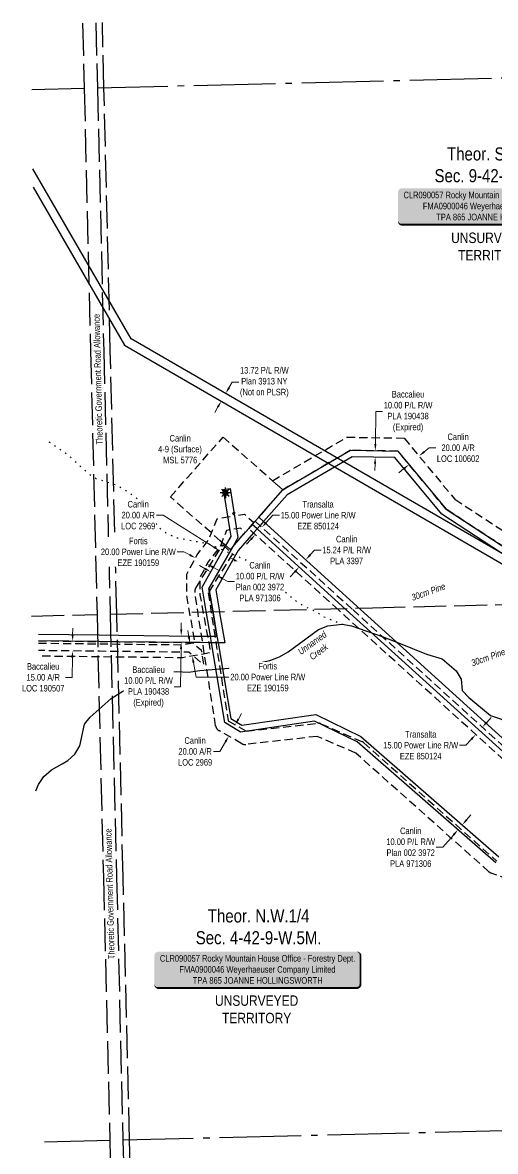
# Model space of a CAD drawing. Extents: x 616011 to 624727, y 5824635 to 5831187.
# Drawn here: x 618485 to 619208, y 5827938 to 5829664 of the extents above; entities that cross this region are included whole.
import ezdxf
from ezdxf.enums import TextEntityAlignment as Align

# ---------------------------------------------------------------- set-up
doc = ezdxf.new("R2010")
doc.units = 0
doc.header["$LTSCALE"] = 5
doc.header["$PDSIZE"] = 0.5
for name, pattern in [('foc-ACCESSROAD', [3.75, 2.5, -1.25]), ('foc-FLOWLINE', [3.75, 2.5, -1.25]), ('foc-QUARTERLINE', [33, 25, -3, 2, -3]), ('foc-UNSURVEYED', [12.5, 10, -2.5]), ('foc-WHEELTRACKS', [2, 0.4, -1.6])]:
    doc.linetypes.add(name, pattern=pattern)
doc.layers.get('Defpoints').update_dxf_attribs({"color": 9})
for name, color, linetype in [('ABADATA-DRILL-T', 8, 'Continuous'), ('AS-SURFACE IMPACT', 7, 'Continuous'), ('C-AR', 13, 'foc-ACCESSROAD'), ('C-RW', 13, 'Continuous'), ('C-SYMBOL', 7, 'Continuous'), ('C-WS', 13, 'foc-ACCESSROAD'), ('F-AR', 190, 'foc-ACCESSROAD'), ('F-EZE', 190, 'foc-FLOWLINE'), ('F-RW', 190, 'Continuous'), ('L-MON', 1, 'Continuous'), ('L-QSEC', 8, 'foc-QUARTERLINE'), ('L-ROAD-T', 7, 'Continuous'), ('L-UNS-T', 3, 'Continuous'), ('L-USEC', 7, 'foc-UNSURVEYED'), ('T-BUSH-T', 110, 'Continuous'), ('T-WATER', 160, 'Continuous'), ('T-WATER-P3', 160, 'foc-WHEELTRACKS'), ('T-WATER-T', 170, 'Continuous')]:
    doc.layers.add(name, color=color, linetype=linetype)
for name, color, linetype, lineweight in [('C-AR-T', 13, 'Continuous', 9), ('C-RW-T', 13, 'Continuous', 9), ('C-WS-T', 13, 'Continuous', 9), ('F-AR-T', 190, 'Continuous', 9), ('F-EZE-T', 190, 'Continuous', 9), ('F-RW-T', 190, 'Continuous', 9)]:
    doc.layers.add(name, color=color, linetype=linetype, lineweight=lineweight)
doc.styles.add('175L', font='ARIALN.TTF', dxfattribs={"height": 20})
doc.styles.add('80', font='ARIALN.TTF', dxfattribs={"height": 10})
doc.styles.add('80CG', font='ARIALN.TTF', dxfattribs={"height": 10})
doc.styles.add('80L', font='ARIALN.TTF', dxfattribs={"height": 10})
doc.styles.add('foc-LtypeFont', font='ARIALN.TTF', dxfattribs={"height": 7.35})
doc.linetypes.add('foc-TOPO-flowdirection-NOLINE', pattern='A,0,[">",foc-LtypeFont,S=0.3,R=0,X=0,Y=-0.945],-20,[">",foc-LtypeFont,S=0.3,R=0,X=0,Y=-0.945],0', length=20)
doc.dimstyles.new('Compass 5 000', dxfattribs={"dimscale": 5, "dimtxt": 9, "dimasz": 2, "dimexe": 0.2, "dimexo": 0.0625, "dimgap": 0.5, "dimtad": 0, "dimtih": 1, "dimtoh": 1, "dimzin": 0, "dimdsep": 46, "dimtxsty": '80CG', "dimcen": 0.1, "dimse1": 1, "dimse2": 1, "dimclrd": 256, "dimclrt": 256, "dimaunit": 1, "dimadec": 4, "dimazin": 0, "dimtfac": 0.06, "dimtofl": 0, "dimtmove": 0, "dimatfit": 1, "dimfxl": 0.2, "dimtolj": 1, "dimtzin": 0, "dimlwd": -1, "dimarcsym": 0})

# ---------------------------------------------------------------- blocks, each defined once
blk = doc.blocks.new('*U32')
h = blk.add_hatch(color=255)
edge = h.paths.add_edge_path()
edge.add_line((-151.5, -28.5), (151.5, -28.5))
edge.add_arc((151.5, -22.5), 6, 270, 360)
edge.add_line((157.5, -22.5), (157.5, 21))
edge.add_arc((151.5, 21), 6, 0, 90)
edge.add_line((151.5, 27), (-151.5, 27))
edge.add_arc((-151.5, 21), 6, 90, 180)
edge.add_line((-157.5, 21), (-157.5, -22.5))
edge.add_arc((-151.5, -22.5), 6, 180, 270)
at = {"color": 44, "flags": 128}
blk.add_lwpolyline([(-151.5, -28.5, 3, 3, 0), (151.5, -28.5, 3, 3, 0.414214), (157.5, -22.5, 3, 3, 0), (157.5, 21, 3, 0, 0.414214), (151.5, 27, 0, 0, 0), (-151.5, 27, 0, 0, 0.414214), (-157.5, 21, 0, 0, 0), (-157.5, -22.5, 0, 3, 0.414214)], format="xyseb", close=True, dxfattribs=at)
at = {"color": 44, "style": '80'}
blk.add_attdef('ENTER_TEXT_001', (-36, -5), '', height=10, dxfattribs=at)
blk = doc.blocks.new('GAS')
h = blk.add_hatch(color=255)
h.dxf.hatch_style = 1
edge = h.paths.add_edge_path()
edge.add_arc((0, 0), 0.9, 0, 360)
for p, q in [((-0.81, 0), (-1.62, 0)), ((-0.57, 0.57), (-1.14, 1.14)), ((0, 0.81), (0, 1.62)), ((0.57, 0.57), (1.14, 1.14)), ((1.62, 0), (0.81, 0)), ((-0.57, -0.57), (-1.14, -1.14)), ((0, -0.81), (0, -1.62)), ((1.14, -1.14), (0.57, -0.57))]:
    blk.add_line(p, q)
blk.add_circle((0, 0), 0.8)
blk = doc.blocks.new('*D153')
at = {"layer": 'C-AR-T', "transparency": 16777216}
for p, q in [((619098.9, 5829007.6), (619106.6, 5829014)), ((619106.6, 5829014), (619116.6, 5829014)), ((619068.1, 5828982.1), (619060.4, 5828975.7))]:
    blk.add_line(p, q, dxfattribs=at)
for points in [[(619097.8, 5829008.9), (619100, 5829006.4), (619091.2, 5829001.3)], [(619067.1, 5828983.4), (619069.2, 5828980.8), (619075.8, 5828988.5)]]:
    blk.add_solid(points, dxfattribs=at)
at = {"layer": 'Defpoints', "color": 0, "transparency": 16777216}
for p in [(619074.7, 5828989.9), (619090.1, 5829002.6), (619091.2, 5829001.3)]:
    blk.add_point(p, dxfattribs=at)
at = {"layer": 'C-AR-T', "transparency": 16777216, "insert": (619150.9, 5829014), "char_height": 10, "attachment_point": 5, "style": '80CG'}
blk.add_mtext('\\A1;Canlin\\P20.00 A/R\\PLOC 100602', dxfattribs=at)
blk = doc.blocks.new('*D154')
at = {"layer": 'C-AR-T', "transparency": 16777216}
for p, q in [((618815.1, 5828599.3), (618820, 5828608)), ((618795.3, 5828564.5), (618786.9, 5828549.8)), ((618786.9, 5828549.8), (618776.9, 5828549.8))]:
    blk.add_line(p, q, dxfattribs=at)
for points in [[(618813.6, 5828600.1), (618816.5, 5828598.5), (618810.1, 5828590.6)], [(618793.8, 5828565.4), (618796.7, 5828563.7), (618800.2, 5828573.2)]]:
    blk.add_solid(points, dxfattribs=at)
at = {"layer": 'Defpoints', "color": 0, "transparency": 16777216}
for p in [(618804.1, 5828594), (618794.2, 5828576.6), (618800.2, 5828573.2)]:
    blk.add_point(p, dxfattribs=at)
at = {"layer": 'C-AR-T', "transparency": 16777216, "insert": (618748.9, 5828549.8), "char_height": 10, "attachment_point": 5, "style": '80CG'}
blk.add_mtext('\\A1;Canlin\\P20.00 A/R\\PLOC 2969', dxfattribs=at)
blk = doc.blocks.new('*D177')
at = {"layer": 'C-AR-T', "transparency": 16777216}
for p, q in [((618699.9, 5828911), (618689.9, 5828911)), ((618777.3, 5828862.3), (618699.9, 5828911)), ((618811.1, 5828841), (618819.6, 5828835.6))]:
    blk.add_line(p, q, dxfattribs=at)
for points in [[(618778.2, 5828863.7), (618776.4, 5828860.9), (618785.8, 5828856.9)], [(618812, 5828842.4), (618810.2, 5828839.5), (618802.7, 5828846.3)]]:
    blk.add_solid(points, dxfattribs=at)
at = {"layer": 'Defpoints', "color": 0, "transparency": 16777216}
for p in [(618781.6, 5828850.4), (618785.8, 5828856.9), (618798.5, 5828839.7)]:
    blk.add_point(p, dxfattribs=at)
at = {"layer": 'C-AR-T', "transparency": 16777216, "insert": (618661.9, 5828911), "char_height": 10, "attachment_point": 5, "style": '80CG', "bg_fill": 3, "box_fill_scale": 1.1, "bg_fill_color": 256, "bg_fill_true_color": 13158600, "bg_fill_transparency": 0}
blk.add_mtext('\\A1;Canlin\\P20.00 A/R\\PLOC 2969', dxfattribs=at)
blk = doc.blocks.new('*D179')
at = {"layer": 'C-RW-T', "transparency": 16777216}
for p, q in [((619309.9, 5828501.3), (619316.6, 5828508.7)), ((619316.6, 5828508.7), (619326.6, 5828508.7)), ((619286.5, 5828475.4), (619279.8, 5828468))]:
    blk.add_line(p, q, dxfattribs=at)
for points in [[(619308.7, 5828502.4), (619311.1, 5828500.2), (619303.2, 5828493.9)], [(619285.3, 5828476.5), (619287.7, 5828474.3), (619293.2, 5828482.8)]]:
    blk.add_solid(points, dxfattribs=at)
at = {"layer": 'Defpoints', "color": 0, "transparency": 16777216}
for p in [(619206.8, 5828581), (619196.8, 5828570), (619293.2, 5828482.8)]:
    blk.add_point(p, dxfattribs=at)
at = {"layer": 'C-RW-T', "transparency": 16777216, "insert": (619365.7, 5828508.7), "char_height": 10, "attachment_point": 5, "style": '80CG'}
blk.add_mtext('\\A1;Canlin\\P15.24 P/L R/W\\PPLA 3397', dxfattribs=at)
blk = doc.blocks.new('*D182')
at = {"layer": 'C-RW-T', "transparency": 16777216}
for p, q in [((619163.8, 5828445.2), (619170.4, 5828452.7)), ((619144.1, 5828422.6), (619127.5, 5828403.4)), ((619127.5, 5828403.4), (619117.5, 5828403.4))]:
    blk.add_line(p, q, dxfattribs=at)
for points in [[(619162.6, 5828446.3), (619165.1, 5828444.1), (619157.3, 5828437.7)], [(619142.9, 5828423.7), (619145.4, 5828421.5), (619150.7, 5828430.1)]]:
    blk.add_solid(points, dxfattribs=at)
at = {"layer": 'Defpoints', "color": 0, "transparency": 16777216}
for p in [(619135.5, 5828456.6), (619129, 5828449), (619157.3, 5828437.7)]:
    blk.add_point(p, dxfattribs=at)
at = {"layer": 'C-RW-T', "transparency": 16777216, "insert": (619078.4, 5828403.4), "char_height": 10, "attachment_point": 5, "style": '80CG'}
blk.add_mtext('\\A1;Canlin\\P10.00 P/L R/W\\PPlan 002 3972\\PPLA 971306', dxfattribs=at)
blk = doc.blocks.new('*D183')
at = {"layer": 'C-RW-T', "transparency": 16777216}
for p, q in [((618924.7, 5828850.3), (618931.5, 5828857.7)), ((618931.5, 5828857.7), (618941.5, 5828857.7)), ((618901.1, 5828824.2), (618894.4, 5828816.8))]:
    blk.add_line(p, q, dxfattribs=at)
for points in [[(618923.5, 5828851.4), (618926, 5828849.2), (618918, 5828842.9)], [(618899.9, 5828825.4), (618902.4, 5828823.1), (618907.9, 5828831.7)]]:
    blk.add_solid(points, dxfattribs=at)
at = {"layer": 'Defpoints', "color": 0, "transparency": 16777216}
for p in [(618918, 5828842.9), (618938.7, 5828824.2), (618928.5, 5828812.9)]:
    blk.add_point(p, dxfattribs=at)
at = {"layer": 'C-RW-T', "transparency": 16777216, "insert": (618980.5, 5828857.7), "char_height": 10, "attachment_point": 5, "style": '80CG'}
blk.add_mtext('\\A1;Canlin\\P15.24 P/L R/W\\PPLA 3397', dxfattribs=at)
blk = doc.blocks.new('*D184')
at = {"layer": 'C-RW-T', "transparency": 16777216}
for p, q in [((618764.2, 5828829.1), (618755.5, 5828834)), ((618790.3, 5828814.3), (618799, 5828809.4)), ((618799, 5828809.4), (618809, 5828809.4))]:
    blk.add_line(p, q, dxfattribs=at)
for points in [[(618765, 5828830.6), (618763.4, 5828827.7), (618772.9, 5828824.2)], [(618791.1, 5828815.8), (618789.5, 5828812.9), (618781.6, 5828819.2)]]:
    blk.add_solid(points, dxfattribs=at)
at = {"layer": 'Defpoints', "color": 0, "transparency": 16777216}
for p in [(618770.7, 5828820.4), (618779.4, 5828815.4), (618781.6, 5828819.2)]:
    blk.add_point(p, dxfattribs=at)
at = {"layer": 'C-RW-T', "transparency": 16777216, "insert": (618848.1, 5828809.4), "char_height": 10, "attachment_point": 5, "style": '80CG', "bg_fill": 3, "box_fill_scale": 1.1, "bg_fill_color": 256, "bg_fill_true_color": 13158600, "bg_fill_transparency": 0}
blk.add_mtext('\\A1;Canlin\\P10.00 P/L R/W\\PPlan 002 3972\\PPLA 971306', dxfattribs=at)
blk = doc.blocks.new('*D279')
at = {"layer": 'Defpoints', "color": 0, "transparency": 16777216}
for p in [(618561.6, 5828718.3), (618609.4, 5828717.8), (618609.3, 5828702.8)]:
    blk.add_point(p, dxfattribs=at)
at = {"layer": 'F-AR-T', "transparency": 16777216}
for p, q in [((618561.7, 5828728.3), (618561.8, 5828738.3)), ((618561.3, 5828693.4), (618561, 5828663.1)), ((618561, 5828663.1), (618551, 5828663.1))]:
    blk.add_line(p, q, dxfattribs=at)
for points in [[(618560.1, 5828728.4), (618563.4, 5828728.3), (618561.6, 5828718.3)], [(618559.7, 5828693.4), (618563, 5828693.3), (618561.5, 5828703.4)]]:
    blk.add_solid(points, dxfattribs=at)
at = {"layer": 'F-AR-T', "transparency": 16777216, "insert": (618516.7, 5828663.1), "char_height": 10, "attachment_point": 5, "style": '80CG'}
blk.add_mtext('\\A1;Baccalieu\\P15.00 A/R\\PLOC 190507', dxfattribs=at)
blk = doc.blocks.new('*D284')
at = {"layer": 'Defpoints', "color": 0, "transparency": 16777216}
for p in [(619158.9, 5828613.2), (619148.8, 5828602.1), (619177.8, 5828575.8)]:
    blk.add_point(p, dxfattribs=at)
at = {"layer": 'F-EZE-T', "transparency": 16777216}
for p, q in [((619194.6, 5828594.3), (619201.3, 5828601.7)), ((619162.9, 5828559.3), (619152.9, 5828559.3)), ((619171.1, 5828568.4), (619162.9, 5828559.3))]:
    blk.add_line(p, q, dxfattribs=at)
for points in [[(619193.4, 5828595.5), (619195.9, 5828593.2), (619187.9, 5828586.9)], [(619169.9, 5828569.5), (619172.4, 5828567.3), (619177.8, 5828575.8)]]:
    blk.add_solid(points, dxfattribs=at)
at = {"layer": 'F-EZE-T', "transparency": 16777216, "insert": (619093.7, 5828559.3), "char_height": 10, "attachment_point": 5, "style": '80CG'}
blk.add_mtext('\\A1;Transalta\\P15.00 Power Line R/W\\PEZE 850124', dxfattribs=at)
blk = doc.blocks.new('*D285')
at = {"layer": 'Defpoints', "color": 0, "transparency": 16777216}
for p in [(618749.4, 5828845.6), (618749.5, 5828845.8), (618767.2, 5828836.5)]:
    blk.add_point(p, dxfattribs=at)
at = {"layer": 'F-EZE-T', "transparency": 16777216}
for p, q in [((618731.7, 5828854.9), (618721.7, 5828854.9)), ((618740.6, 5828850.3), (618731.7, 5828854.9)), ((618775.9, 5828831.6), (618784.8, 5828826.9))]:
    blk.add_line(p, q, dxfattribs=at)
for points in [[(618741.4, 5828851.7), (618739.8, 5828848.8), (618749.4, 5828845.6)], [(618776.7, 5828833), (618775.2, 5828830.1), (618767.1, 5828836.2)]]:
    blk.add_solid(points, dxfattribs=at)
at = {"layer": 'F-EZE-T', "transparency": 16777216, "insert": (618662.1, 5828854.9), "char_height": 10, "attachment_point": 5, "style": '80CG', "bg_fill": 3, "box_fill_scale": 1.1, "bg_fill_color": 256, "bg_fill_true_color": 13158600, "bg_fill_transparency": 0}
blk.add_mtext('\\A1;Fortis\\P20.00 Power Line R/W\\PEZE 190159', dxfattribs=at)
blk = doc.blocks.new('*D286')
at = {"layer": 'Defpoints', "color": 0, "transparency": 16777216}
for p in [(618851, 5828892.4), (618854.2, 5828869.3), (618864.3, 5828880.4)]:
    blk.add_point(p, dxfattribs=at)
at = {"layer": 'F-EZE-T', "transparency": 16777216}
for p, q in [((618857.7, 5828899.8), (618867.7, 5828910.9)), ((618867.7, 5828910.9), (618877.7, 5828910.9)), ((618834.2, 5828873.9), (618827.5, 5828866.5))]:
    blk.add_line(p, q, dxfattribs=at)
for points in [[(618856.5, 5828901), (618859, 5828898.7), (618851, 5828892.4)], [(618833, 5828875), (618835.5, 5828872.8), (618840.9, 5828881.3)]]:
    blk.add_solid(points, dxfattribs=at)
at = {"layer": 'F-EZE-T', "transparency": 16777216, "insert": (618936.9, 5828910.9), "char_height": 10, "attachment_point": 5, "style": '80CG'}
blk.add_mtext('\\A1;Transalta\\P15.00 Power Line R/W\\PEZE 850124', dxfattribs=at)
blk = doc.blocks.new('*D107')
at = {"layer": 'Defpoints', "color": 0, "transparency": 16777216}
for p in [(618625.2, 5828727.6), (618625.1, 5828717.6), (618727.5, 5828716.5)]:
    blk.add_point(p, dxfattribs=at)
at = {"layer": 'F-RW-T', "transparency": 16777216}
for p, q in [((618727.7, 5828736.5), (618727.8, 5828746.5)), ((618727.4, 5828706.5), (618726.8, 5828648.4)), ((618726.8, 5828648.4), (618716.8, 5828648.4))]:
    blk.add_line(p, q, dxfattribs=at)
for points in [[(618726.1, 5828736.5), (618729.4, 5828736.5), (618727.6, 5828726.5)], [(618725.7, 5828706.5), (618729.1, 5828706.5), (618727.5, 5828716.5)]]:
    blk.add_solid(points, dxfattribs=at)
at = {"layer": 'F-RW-T', "transparency": 16777216, "insert": (618677.7, 5828648.4), "char_height": 10, "attachment_point": 5, "style": '80CG', "bg_fill": 3, "box_fill_scale": 1.1, "bg_fill_color": 256, "bg_fill_true_color": 13158600, "bg_fill_transparency": 0}
blk.add_mtext('\\A1;Baccalieu\\P10.00 P/L R/W\\PPLA 190438\\P(Expired)', dxfattribs=at)
blk = doc.blocks.new('*D108')
at = {"layer": 'Defpoints', "color": 0, "transparency": 16777216}
for p in [(619024.3, 5829009.5), (619032.8, 5829009.4), (619032.6, 5828999.4)]:
    blk.add_point(p, dxfattribs=at)
at = {"layer": 'F-RW-T', "transparency": 16777216}
for p, q in [((619024.4, 5829019.5), (619025.3, 5829069.3)), ((619025.3, 5829069.3), (619035.3, 5829069.3)), ((619023.9, 5828989.5), (619023.8, 5828979.5))]:
    blk.add_line(p, q, dxfattribs=at)
for points in [[(619022.8, 5829019.6), (619026.1, 5829019.5), (619024.3, 5829009.5)], [(619022.3, 5828989.6), (619025.6, 5828989.5), (619024.1, 5828999.5)]]:
    blk.add_solid(points, dxfattribs=at)
at = {"layer": 'F-RW-T', "transparency": 16777216, "insert": (619074.4, 5829069.3), "char_height": 10, "attachment_point": 5, "style": '80CG'}
blk.add_mtext('\\A1;Baccalieu\\P10.00 P/L R/W\\PPLA 190438\\P(Expired)', dxfattribs=at)
blk = doc.blocks.new('*D110')
at = {"layer": 'Defpoints', "color": 0, "transparency": 16777216}
for p in [(618795.6, 5829097), (618810.8, 5829072.4), (618817.7, 5829084.2)]:
    blk.add_point(p, dxfattribs=at)
at = {"layer": 'F-RW-T', "transparency": 16777216}
for p, q in [((618800.6, 5829105.6), (618805.6, 5829114.3)), ((618805.6, 5829114.3), (618815.6, 5829114.3)), ((618783.8, 5829076.4), (618778.8, 5829067.8))]:
    blk.add_line(p, q, dxfattribs=at)
for points in [[(618799.2, 5829106.5), (618802.1, 5829104.8), (618795.6, 5829097)], [(618782.3, 5829077.3), (618785.2, 5829075.6), (618788.8, 5829085.1)]]:
    blk.add_solid(points, dxfattribs=at)
at = {"layer": 'F-RW-T', "transparency": 16777216, "insert": (618854.7, 5829114.3), "char_height": 10, "attachment_point": 5, "style": '80CG'}
blk.add_mtext('\\A1;13.72 P/L R/W\\PPlan 3913 NY\\P(Not on PLSR)', dxfattribs=at)
blk = doc.blocks.new('LABEL_ROAD_THEORETIC')
at = {"layer": 'L-ROAD-T', "style": '80L'}
blk.add_text('Theoretic Government Road Allowance', height=10, dxfattribs=at).set_placement((0, 0), align=Align.MIDDLE_CENTER)

msp = doc.modelspace()

# ---------------------------------------------------------------- linework, layer by layer
at = {"layer": 'C-AR'}
msp.add_lwpolyline([(619068.413, 5829028.736), (619145.965, 5828935.221), (619299.346, 5828834.96), (619307.826, 5828829.417), (619294.228, 5828814.409), (619285.748, 5828819.952), (619132.495, 5828920.129), (619058.877, 5829008.903), (618986.333, 5829010.209), (618892.09, 5828955.091), (618882.994, 5828949.771), (618867.203, 5828963.686), (618981.049, 5829030.309), (619068.413, 5829028.736)], close=True, dxfattribs=at)
msp.add_lwpolyline([(619245.145, 5828348.244), (619201.314, 5828364.017, -0.09583019), (619198.051, 5828365.957), (618994.598, 5828547.149), (618935.322, 5828572.826), (618826.481, 5828560.479, -0.15898698), (618820.408, 5828561.725), (618785.185, 5828581.786, -0.22844377), (618780.255, 5828588.932), (618748.464, 5828792.759, -0.18031267), (618749.866, 5828799.6), (618791.085, 5828865.513), (618806.213, 5828851.998), (618768.792, 5828792.159), (618799.266, 5828596.774), (618827.468, 5828580.712), (618935.72, 5828592.992, -0.131178), (618940.821, 5828592.232), (619004.02, 5828564.855, -0.07987228), (619006.695, 5828563.148), (619209.903, 5828382.173)], format="xyb", dxfattribs=at)
at = {"layer": 'C-RW'}
for points in [[(619208.437, 5828379.828), (618996.49, 5828564.371), (618931.593, 5828595.923), (618818.146, 5828579.328), (618794.536, 5828594.003), (618773.909, 5828715.987), (618772.213, 5828726.014), (618766.252, 5828761.265), (618759.58, 5828800.712), (618767.418, 5828814.513), (618779.722, 5828836.175), (618791.494, 5828856.9), (618795.75, 5828864.395), (618803.793, 5828878.555), (618792.408, 5828950.079), (618802.281, 5828951.646), (618814.216, 5828876.668), (618812.059, 5828872.869), (618806.322, 5828862.766), (618770.038, 5828798.861), (618776.291, 5828761.505), (618782.319, 5828725.899), (618784.017, 5828715.873), (618803.619, 5828600.089), (618803.619, 5828600.089), (618820.328, 5828589.76), (618933.26, 5828606.169), (619002.153, 5828572.678), (619213.234, 5828388.889)], [(619399.883, 5828386.154), (618979.948, 5828766.377), (618843.556, 5828889.884), (618836.139, 5828896.601), (618840.702, 5828901.778), (618846.219, 5828908.041), (618853.632, 5828901.317), (619001.846, 5828766.901), (619424.002, 5828384.059)]]:
    msp.add_lwpolyline(points, dxfattribs=at)
at = {"layer": 'C-WS'}
msp.add_lwpolyline([(618806.322, 5828862.766), (618802.465, 5828858.389), (618795.75, 5828864.395), (618794.907, 5828865.15), (618787.348, 5828871.911), (618711.081, 5828938.919), (618791.613, 5829030.3), (618867.203, 5828963.686), (618882.994, 5828949.771), (618846.219, 5828908.041), (618840.702, 5828901.778), (618836.139, 5828896.601), (618830.778, 5828890.517), (618806.322, 5828862.766)], close=True, dxfattribs=at)
at = {"layer": 'F-AR', "flags": 128}
msp.add_lwpolyline([(618509.457, 5828718.99), (618602.286, 5828717.937), (618632.466, 5828717.594), (618744.742, 5828716.319), (618758.123, 5828705.245), (618758.801, 5828700.882), (618761.642, 5828682.606), (618739.268, 5828701.386), (618632.822, 5828702.594), (618602.642, 5828702.937), (618509.634, 5828703.993)], dxfattribs=at)
at = {"layer": 'F-EZE', "flags": 128}
msp.add_lwpolyline([(618509.499, 5828715.435), (618602.371, 5828714.363), (618632.551, 5828714.015), (618727.698, 5828712.917), (618745.461, 5828715.723), (618748.929, 5828716.271), (618747.125, 5828726.298), (618740.927, 5828760.66), (618736.067, 5828787.614), (618736.407, 5828821.001), (618751.972, 5828850.4), (618769.897, 5828873.747), (618773.873, 5828883.749), (618782.55, 5828905.576), (618799.056, 5828908.316), (618808.918, 5828909.954), (618809.752, 5828910.092), (618808.753, 5828910.989), (618805.808, 5828913.631), (618807.968, 5828915.801), (618813.543, 5828910.721), (618824.283, 5828912.504), (618838.734, 5828899.545), (618836.139, 5828896.601), (618830.778, 5828890.517), (618825.511, 5828884.54), (618818.081, 5828891.201), (618812.062, 5828890.201), (618802.2, 5828888.564), (618796.964, 5828887.695), (618789.813, 5828869.705), (618787.455, 5828863.774), (618768.861, 5828839.554), (618756.343, 5828815.912), (618756.085, 5828789.346), (618761.38, 5828761.149), (618767.97, 5828726.061), (618769.854, 5828716.033), (618770.16, 5828714.4), (618772.139, 5828700.596), (618759.207, 5828698.27), (618745.843, 5828695.867), (618729.382, 5828692.907), (618633.026, 5828694.025), (618602.845, 5828694.376), (618509.735, 5828695.457)], dxfattribs=at)
at = {"layer": 'F-EZE'}
msp.add_lwpolyline([(619398.039, 5828386.078), (619387.773, 5828385.39), (618967.976, 5828766.09), (618830.778, 5828890.517), (618836.139, 5828896.601), (618840.702, 5828901.778), (618989.743, 5828766.611), (619408.574, 5828386.786), (619399.883, 5828386.154), (619399.039, 5828386.116), (619398.039, 5828386.078)], close=True, dxfattribs=at)
at = {"layer": 'F-EZE-T'}
for p, q in [((618739.374, 5828724.879), (618737.604, 5828734.718)), ((618750.416, 5828663.479), (618746.4, 5828685.811)), ((618800.426, 5828663.479), (618750.416, 5828663.479))]:
    msp.add_line(p, q, dxfattribs=at)
for points in [[(618737.734, 5828724.585), (618741.013, 5828725.174), (618741.143, 5828715.041)], [(618744.76, 5828685.516), (618748.04, 5828686.105), (618744.631, 5828695.649)]]:
    msp.add_solid(points, dxfattribs=at)
at = {"layer": 'F-RW'}
for points in [[(618501.261, 5829412.621), (618640.994, 5829170.664), (619330.579, 5828771.461), (619608.104, 5828611.133), (619705.745, 5828554.725), (619741.386, 5828534.135), (619784.084, 5828512.017), (620051.512, 5828366.274), (620131.569, 5828322.641), (620337.93, 5828210.166), (620337.54, 5828225.998), (620138.132, 5828334.683), (620058.075, 5828378.317), (619790.715, 5828524.023), (619748.244, 5828546.007), (619715.754, 5828564.777), (619607.708, 5828627.196), (619352.928, 5828774.384), (618651.033, 5829180.704), (618500.931, 5829440.618)], [(618509.339, 5828728.998), (618602.048, 5828727.945), (618632.229, 5828727.603), (618747.638, 5828726.292), (618754.864, 5828726.211), (618767.97, 5828726.061), (618772.213, 5828726.014), (618775.139, 5828725.98), (618782.319, 5828725.899), (618776.29, 5828761.505), (618770.038, 5828798.861), (618806.322, 5828862.766), (618823.464, 5828882.218), (618825.511, 5828884.54), (618830.778, 5828890.517), (618836.139, 5828896.601), (618838.734, 5828899.545), (618840.702, 5828901.779), (618846.219, 5828908.041), (618882.994, 5828949.771), (618892.09, 5828955.091), (618986.333, 5829010.209), (619058.877, 5829008.903), (619132.495, 5828920.129), (619285.748, 5828819.952)], [(619278.688, 5828812.613), (619125.756, 5828912.58), (619054.106, 5828998.981), (618988.96, 5829000.155), (618889.436, 5828941.946), (618853.632, 5828901.318), (618848.114, 5828895.056), (618843.556, 5828889.885), (618838.19, 5828883.795), (618814.513, 5828856.927), (618780.492, 5828797.01), (618786.158, 5828763.161), (618786.397, 5828761.746), (618794.184, 5828715.757), (618784.017, 5828715.873), (618776.697, 5828715.956), (618773.909, 5828715.987), (618769.854, 5828716.033), (618756.422, 5828716.185), (618749.53, 5828716.264), (618744.742, 5828716.318), (618632.466, 5828717.594), (618602.286, 5828717.937), (618509.457, 5828718.99)]]:
    msp.add_lwpolyline(points, dxfattribs=at)
at = {"layer": 'L-QSEC'}
for p, q in [((619366.797, 5829582.602), (618599.482, 5829563.768)), ((618579.379, 5829563.279), (618499.504, 5829561.317)), ((619405.964, 5827974.369), (618638.593, 5827955.557)), ((618618.49, 5827955.068), (618518.557, 5827952.616))]:
    msp.add_line(p, q, dxfattribs=at)
at = {"layer": 'L-USEC'}
for p, q in [((618576.948, 5829663.212), (618579.379, 5829563.279)), ((618597.052, 5829663.705), (618599.482, 5829563.768)), ((618609.533, 5829564.019), (618607.103, 5829663.952)), ((618579.379, 5829563.279), (618589.158, 5829161.226)), ((618599.482, 5829563.768), (618609.261, 5829161.715)), ((618619.312, 5829161.967), (618609.533, 5829564.019)), ((618589.158, 5829161.226), (618598.935, 5828759.173)), ((618609.261, 5829161.715), (618619.039, 5828759.662)), ((618629.09, 5828759.913), (618619.312, 5829161.967)), ((619020.134, 5828769.504), (619421.242, 5828779.342)), ((618619.039, 5828759.662), (619020.134, 5828769.504)), ((618499.002, 5828756.721), (618598.935, 5828759.173)), ((618598.935, 5828759.173), (618608.713, 5828357.121)), ((618619.039, 5828759.662), (618628.816, 5828357.61)), ((618638.867, 5828357.861), (618629.09, 5828759.913)), ((618608.713, 5828357.121), (618618.49, 5827955.068)), ((618628.816, 5828357.61), (618638.593, 5827955.557)), ((618648.645, 5827955.807), (618638.867, 5828357.861)), ((618618.49, 5827955.068), (618620.849, 5827855.135)), ((618638.593, 5827955.542), (618640.953, 5827855.627)), ((618651.005, 5827855.874), (618648.645, 5827955.807))]:
    msp.add_line(p, q, dxfattribs=at)
at = {"layer": 'T-WATER', "linetype": 'foc-TOPO-flowdirection-NOLINE', "flags": 128}
msp.add_lwpolyline([(618505.494, 5828489.75), (618509.489, 5828499.374), (618517.915, 5828511.688), (618529.511, 5828521.974), (618537.51, 5828526.448), (618545.511, 5828530.925), (618554.447, 5828535.923), (618564.963, 5828545.693), (618572.724, 5828558.18), (618579.783, 5828591.346), (618588.588, 5828602.407), (618620.642, 5828630.828), (618657.854, 5828654.29), (618702.366, 5828670.196), (618720.499, 5828671.997), (618738.69, 5828670.907), (618756.089, 5828673.711), (618813.219, 5828678.07), (618863.004, 5828688.965), (618877.816, 5828694.547), (618890.906, 5828702.263), (618937.712, 5828736.444), (618951.86, 5828742.073), (618973.846, 5828744.555), (618988.133, 5828741.833), (619034.715, 5828725.596), (619062.296, 5828714.671), (619102.53, 5828698.732), (619126.724, 5828691.424), (619147.951, 5828672.99), (619155.311, 5828660.289), (619157.328, 5828642.994), (619167.241, 5828632.44), (619200.227, 5828604.626), (619215.528, 5828599.512), (619228.451, 5828592.616), (619245.609, 5828595.714), (619260.672, 5828590.477), (619264.247, 5828573.567), (619275.875, 5828564.907), (619283.478, 5828552.03), (619294.628, 5828543.063), (619308.916, 5828548.883), (619341.326, 5828542.292), (619357.406, 5828545.073), (619377.354, 5828565.781), (619390.356, 5828572.964), (619401.1, 5828582.218), (619417.852, 5828584.348), (619435.094, 5828582.092), (619455.605, 5828601.427), (619472.76, 5828604.646), (619486.373, 5828611.236), (619513.459, 5828626.401), (619525.132, 5828637.364), (619530.919, 5828638.356), (619538.797, 5828638.843), (619543.613, 5828644.046), (619549.071, 5828645.952), (619558.221, 5828644.446), (619564.582, 5828652.973), (619573.39, 5828652.266), (619575.368, 5828657.087), (619584.322, 5828658.937), (619590.441, 5828663.791), (619591.875, 5828674.735), (619597.295, 5828678.229), (619604.927, 5828681.953), (619613.035, 5828677.357), (619619.778, 5828684.402), (619622.201, 5828685.501), (619628.805, 5828688.414), (619629.852, 5828690.052), (619629.876, 5828693.573), (619632.579, 5828694.923), (619634.988, 5828692.858), (619638.236, 5828692.488), (619643.28, 5828694.085), (619652.147, 5828700.194), (619651.911, 5828709.296), (619651.764, 5828714.258), (619654.664, 5828720.093), (619656.376, 5828722.714), (619664.564, 5828731.794), (619673.412, 5828736.416), (619686.008, 5828742.174), (619692.954, 5828745.345), (619697.758, 5828747.64), (619712.973, 5828742.757), (619718.335, 5828740.828), (619722.928, 5828737.53), (619731.322, 5828736.98), (619758.688, 5828741.815), (619789.882, 5828756.266), (619827.424, 5828759.61), (619849.703, 5828767.055), (619868.175, 5828789.848), (619889.956, 5828808.72), (619926.715, 5828812.606), (619944.384, 5828809.997), (619956.661, 5828802.128), (619971.181, 5828796.943), (619975.629, 5828812.474), (619987.777, 5828820.426), (620021.357, 5828827.392), (620035.152, 5828833.926), (620042.283, 5828847.154), (620053.078, 5828857.011), (620067.906, 5828862.838), (620087.995, 5828863.154), (620105.416, 5828860.961), (620129.428, 5828845.277), (620145.193, 5828841.313), (620158.477, 5828834.424), (620157.341, 5828822.494), (620161.772, 5828808.545), (620156.465, 5828774.952), (620171.573, 5828778.378), (620181.937, 5828773.547), (620183.857, 5828758.538), (620198.574, 5828760.032), (620212.573, 5828753.574), (620238.132, 5828738.937), (620270.137, 5828731.379), (620285.65, 5828735.774), (620287.519, 5828750.724), (620287.073, 5828767.622), (620292.678, 5828782.209), (620296.083, 5828799.047), (620302.173, 5828813.462), (620322.668, 5828829.281)], dxfattribs=at)
at = {"layer": 'T-WATER'}
msp.add_lwpolyline([(618505.494, 5828489.75), (618509.489, 5828499.374), (618517.915, 5828511.688), (618529.511, 5828521.974), (618537.51, 5828526.448), (618545.511, 5828530.925), (618554.447, 5828535.923), (618564.963, 5828545.693), (618572.724, 5828558.18), (618579.783, 5828591.346), (618588.588, 5828602.407), (618620.642, 5828630.828), (618657.854, 5828654.29), (618702.366, 5828670.196), (618720.499, 5828671.997), (618738.69, 5828670.907), (618756.089, 5828673.711), (618813.219, 5828678.07), (618863.004, 5828688.965), (618877.816, 5828694.547), (618890.906, 5828702.263), (618937.712, 5828736.444), (618951.86, 5828742.073), (618973.846, 5828744.555), (618988.133, 5828741.833), (619034.715, 5828725.596), (619062.296, 5828714.671), (619102.53, 5828698.732), (619126.724, 5828691.424), (619147.951, 5828672.99), (619155.311, 5828660.289), (619157.328, 5828642.994), (619167.241, 5828632.44), (619200.227, 5828604.626), (619215.528, 5828599.512)], dxfattribs=at)
at = {"layer": 'T-WATER-P3', "flags": 128}
msp.add_lwpolyline([(618525.457, 5829023.048), (618533.457, 5829017.678), (618553.144, 5829004.467), (618585.004, 5828975.305), (618597.312, 5828967.121), (618628.974, 5828957.264), (618642.606, 5828949.348), (618667.505, 5828931.18), (618692.379, 5828892.917), (618704.644, 5828883.892), (618718.133, 5828877.115), (618768.622, 5828867.565), (618825.227, 5828843.338), (618850.692, 5828826.986), (618871.747, 5828805.497), (618905.556, 5828778.056), (618918.212, 5828770.542), (618932.532, 5828764.499), (618944.669, 5828756.013), (618973.846, 5828744.555)], dxfattribs=at)

# ---------------------------------------------------------------- block references
at = {"layer": 'ABADATA-DRILL-T', "xscale": 4.998098599999969, "yscale": 4.998098599999969, "zscale": 4.998098599999969}
msp.add_blockref('GAS', (618795.215, 5828945.073), dxfattribs=at)
at = {"layer": 'AS-SURFACE IMPACT'}
ref = msp.add_blockref('*U32', (619216.48, 5829383.58), dxfattribs=at)
ref.add_attrib('ENTER_TEXT_001', 'CLR090057 Rocky Mountain House Office - Forestry Dept.', (619067.381, 5829395.42), dxfattribs={"layer": '0', "color": 44, "height": 10, "style": '80'})
ref.add_attrib('ENTER_TEXT_002', 'FMA0900046 Weyerhaeuser Company Limited', (619097.026, 5829378.576), dxfattribs={"layer": '0', "color": 44, "height": 10, "style": '80'})
ref.add_attrib('ENTER_TEXT_003', 'TPA 865 JOANNE HOLLINGSWORTH', (619117.514, 5829361.732), dxfattribs={"layer": '0', "color": 44, "height": 10, "style": '80'})
ref = msp.add_blockref('*U32', (618844.19, 5828216.686), dxfattribs=at)
ref.add_attrib('ENTER_TEXT_001', 'CLR090057 Rocky Mountain House Office - Forestry Dept.', (618695.09, 5828228.527), dxfattribs={"layer": '0', "color": 44, "height": 10, "style": '80'})
ref.add_attrib('ENTER_TEXT_002', 'FMA0900046 Weyerhaeuser Company Limited', (618724.736, 5828211.683), dxfattribs={"layer": '0', "color": 44, "height": 10, "style": '80'})
ref.add_attrib('ENTER_TEXT_003', 'TPA 865 JOANNE HOLLINGSWORTH', (618745.223, 5828194.838), dxfattribs={"layer": '0', "color": 44, "height": 10, "style": '80'})
at = {"layer": 'L-MON', "xscale": 0.9996197199999906, "yscale": 0.9996197199999906, "zscale": 0.9996197199999906, "rotation": 91.3932816172714}
for p in [(618600.349, 5829118.823), (618618.469, 5828332.204)]:
    msp.add_blockref('LABEL_ROAD_THEORETIC', p, dxfattribs=at)

# ---------------------------------------------------------------- texts
at = {"layer": 'C-SYMBOL', "color": 3, "char_height": 20, "width": 190.50014, "attachment_point": 2, "style": '175L'}
for s, insert in [('Theor. S.W.1/4 \\PSec. 9-42-9-W.5M.', (619210.959, 5829473.207)), ('Theor. N.W.1/4 \\PSec. 4-42-9-W.5M.', (618845.973, 5828308.439))]:
    msp.add_mtext(s, dxfattribs=dict(at, insert=insert))
at = {"layer": 'C-WS-T', "insert": (618692.269, 5829033.597), "char_height": 9.9962, "attachment_point": 1, "style": '80L'}
msp.add_mtext_dynamic_manual_height_columns('\\pi17.573;Canlin\\P\\pi0.12736;4-9 (Surface)\\P\\pi7.7234;MSL 5776', width=66.2528, gutter_width=50, heights=[0], dxfattribs=at)
at = {"layer": 'L-UNS-T', "color": 3, "char_height": 16, "attachment_point": 5, "style": '80L'}
for insert in [(619203.883, 5829321.521), (618842.959, 5828155.545)]:
    msp.add_mtext_dynamic_manual_height_columns('UNSURVEYED TERRITORY', width=126.46184, gutter_width=47.518, heights=[0], dxfattribs=dict(at, insert=insert))
at = {"layer": 'T-BUSH-T', "char_height": 9.9962, "attachment_point": 1, "rotation": 20, "style": '80L'}
for insert in [(619078.261, 5828789.303), (619169.642, 5828689.185)]:
    msp.add_mtext_dynamic_manual_height_columns('{\\fArial Narrow|b0|i1|c0|p34;30cm Pine}', width=53.94038, gutter_width=50, heights=[0], dxfattribs=dict(at, insert=insert))

# ---------------------------------------------------------------- dimensions: what is measured, and where the dimension line sits
at = {"layer": 'C-AR-T'}
dim = msp.add_aligned_dim(p1=(619074.663, 5828989.865), p2=(619090.052, 5829002.641), distance=-1.805, text='Canlin\\P20.00 A/R\\PLOC 100602', dimstyle='Compass 5 000', dxfattribs=at)
dim.commit()
dim.dimension.update_dxf_attribs({"geometry": '*D153', "text_midpoint": (619150.863, 5829014.028)})
at = {"layer": 'C-AR-T', "color": 2}
dim = msp.add_linear_dim(base=(618800.207, 5828573.23), p1=(618804.137, 5828593.999), p2=(618794.243, 5828576.627), angle=240.337203, text='Canlin\\P20.00 A/R\\PLOC 2969', dimstyle='Compass 5 000', dxfattribs=at)
dim.commit()
dim.dimension.update_dxf_attribs({"geometry": '*D154', "text_midpoint": (618748.91, 5828549.783), "dimtype": 161})
at = {"layer": 'C-RW-T'}
for base, p1, p2, angle, text, picture, middle in [((618918.034, 5828842.889), (618928.539, 5828812.929), (618938.712, 5828824.158), 47.827387, 'Canlin\\P15.24 P/L R/W\\PPLA 3397', '*D183', (618980.548, 5828857.712)), ((619293.217, 5828482.833), (619206.81, 5828581.025), (619196.837, 5828569.998), 227.874041, 'Canlin\\P15.24 P/L R/W\\PPLA 3397', '*D179', (619365.69, 5828508.693)), ((619157.256, 5828437.651), (619128.96, 5828449.029), (619135.512, 5828456.562), 48.986721, 'Canlin\\P10.00 P/L R/W\\PPlan 002 3972\\PPLA 971306', '*D182', (619078.41, 5828403.431))]:
    dim = msp.add_linear_dim(base=base, p1=p1, p2=p2, angle=angle, text=text, dimstyle='Compass 5 000', dxfattribs=at)
    dim.commit()
    dim.dimension.update_dxf_attribs({"geometry": picture, "text_midpoint": middle, "dimtype": 161})
at = {"layer": 'F-AR-T'}
dim = msp.add_linear_dim(base=(618561.617, 5828718.349), p1=(618609.268, 5828702.84), p2=(618609.429, 5828717.834), angle=89.382514, text='Baccalieu\\P15.00 A/R\\PLOC 190507', dimstyle='Compass 5 000', dxfattribs=at)
dim.commit()
dim.dimension.update_dxf_attribs({"geometry": '*D279', "text_midpoint": (618516.722, 5828663.15), "dimtype": 161})
at = {"layer": 'F-EZE-T'}
dim = msp.add_linear_dim(base=(619177.841, 5828575.801), p1=(619158.912, 5828613.197), p2=(619148.836, 5828602.074), angle=227.828974, text='Transalta\\P15.00 Power Line R/W\\PEZE 850124', dimstyle='Compass 5 000', dxfattribs=at)
dim.commit()
dim.dimension.update_dxf_attribs({"geometry": '*D284', "text_midpoint": (619093.724, 5828559.268), "dimtype": 161})
at = {"layer": 'F-RW-T'}
dim = msp.add_aligned_dim(p1=(618810.802, 5829072.362), p2=(618817.663, 5829084.243), distance=25.456, text='13.72 P/L R/W\\PPlan 3913 NY\\P(Not on PLSR)', dimstyle='Compass 5 000', dxfattribs=at)
dim.commit()
dim.dimension.update_dxf_attribs({"geometry": '*D110', "text_midpoint": (618854.706, 5829114.293)})
dim = msp.add_linear_dim(base=(619024.274, 5829009.526), p1=(619032.623, 5828999.373), p2=(619032.797, 5829009.377), angle=89.001235, text='Baccalieu\\P10.00 P/L R/W\\PPLA 190438\\P(Expired)', dimstyle='Compass 5 000', dxfattribs=at)
dim.commit()
dim.dimension.update_dxf_attribs({"geometry": '*D108', "text_midpoint": (619074.401, 5829069.268), "dimtype": 161})

# ---------------------------------------------------------------- next in the draw order: texts
at = {"layer": 'F-EZE-T', "insert": (618859.998, 5828663.479), "char_height": 9.99622, "attachment_point": 5, "style": '80CG', "bg_fill": 3, "box_fill_scale": 1.15, "bg_fill_color": 256, "bg_fill_true_color": 256, "bg_fill_transparency": 0}
msp.add_mtext('\\A1;Fortis\\P20.00 Power Line R/W\\PEZE 190159', dxfattribs=at)

# ---------------------------------------------------------------- next in the draw order: dimensions: what is measured, and where the dimension line sits
at = {"layer": 'C-AR-T'}
dim = msp.add_linear_dim(base=(618785.754, 5828856.94), p1=(618798.548, 5828839.741), p2=(618781.632, 5828850.398), angle=147.790414, text='Canlin\\P20.00 A/R\\PLOC 2969', dimstyle='Compass 5 000', override={"dimtfill": 1}, dxfattribs=at)
dim.commit()
dim.dimension.update_dxf_attribs({"geometry": '*D177', "text_midpoint": (618661.945, 5828911.032), "dimtype": 161})
at = {"layer": 'F-RW-T'}
dim = msp.add_linear_dim(base=(618727.515, 5828716.515), p1=(618625.226, 5828727.623), p2=(618625.118, 5828717.619), angle=269.382514, text='Baccalieu\\P10.00 P/L R/W\\PPLA 190438\\P(Expired)', dimstyle='Compass 5 000', override={"dimtfill": 1}, dxfattribs=at)
dim.commit()
dim.dimension.update_dxf_attribs({"geometry": '*D107', "text_midpoint": (618677.695, 5828648.384), "dimtype": 161})

# ---------------------------------------------------------------- next in the draw order: texts
at = {"layer": 'T-WATER-T', "insert": (618907.921, 5828707.283), "char_height": 9.9962, "attachment_point": 1, "rotation": 36.13896, "style": '80L'}
msp.add_mtext_dynamic_manual_height_columns('\\pi-3.7389;{\\fArial Narrow|b0|i1|c0|p34;Unnamed \\P\\pi5.7527;Creek}', width=41.61674, gutter_width=50, heights=[0], dxfattribs=at)

# ---------------------------------------------------------------- next in the draw order: dimensions: what is measured, and where the dimension line sits
at = {"layer": 'C-RW-T'}
dim = msp.add_aligned_dim(p1=(618770.74, 5828820.357), p2=(618779.443, 5828815.422), distance=4.384, text='Canlin\\P10.00 P/L R/W\\PPlan 002 3972\\PPLA 971306', dimstyle='Compass 5 000', override={"dimtfill": 1}, dxfattribs=at)
dim.commit()
dim.dimension.update_dxf_attribs({"geometry": '*D184', "text_midpoint": (618848.089, 5828809.37)})

# ---------------------------------------------------------------- next in the draw order: dimensions: what is measured, and where the dimension line sits
at = {"layer": 'F-EZE-T'}
dim = msp.add_linear_dim(base=(618851.005, 5828892.42), p1=(618854.189, 5828869.286), p2=(618864.265, 5828880.409), angle=47.827487, text='Transalta\\P15.00 Power Line R/W\\PEZE 850124', dimstyle='Compass 5 000', dxfattribs=at)
dim.commit()
dim.dimension.update_dxf_attribs({"geometry": '*D286', "text_midpoint": (618936.884, 5828910.897), "dimtype": 161})
dim = msp.add_linear_dim(base=(618749.422, 5828845.583), p1=(618767.224, 5828836.463), p2=(618749.542, 5828845.811), angle=152.134711, text='Fortis\\P20.00 Power Line R/W\\PEZE 190159', dimstyle='Compass 5 000', override={"dimtfill": 1}, dxfattribs=at)
dim.commit()
dim.dimension.update_dxf_attribs({"geometry": '*D285', "text_midpoint": (618662.147, 5828854.93), "dimtype": 161})

doc.saveas('drawing.dxf')
